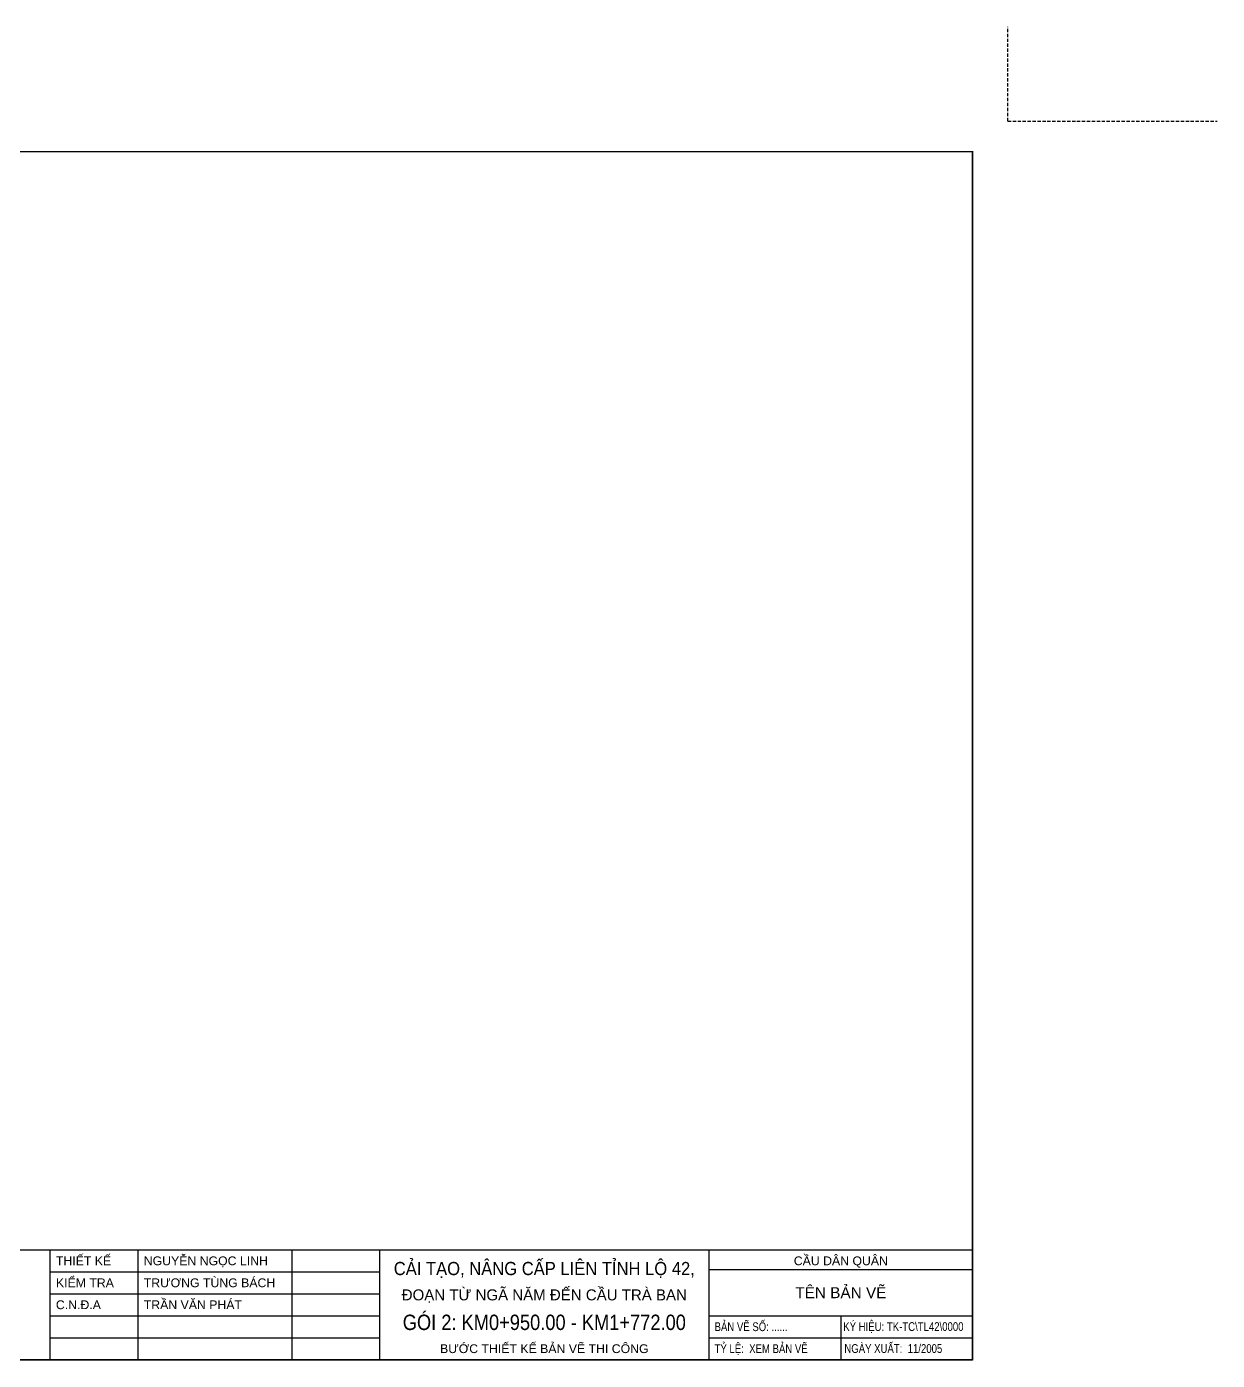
# Model space of a CAD drawing. Header units: inches. Extents: x -53 to 465, y -24 to 313.
# Drawn here: x 193.7 to 464.7, y 9.8 to 313.5 of the extents above; entities that cross this region are included whole.
import ezdxf
from ezdxf.enums import TextEntityAlignment as Align

# ---------------------------------------------------------------- set-up
doc = ezdxf.new("R2010")
doc.units = ezdxf.units.IN
doc.header["$LTSCALE"] = 1.5
doc.header["$MEASUREMENT"] = 0
doc.linetypes.add('DASHED', pattern=[0.75, 0.5, -0.25])
doc.layers.add('1', color=1, linetype='Continuous')
doc.layers.add('4', color=4, linetype='DASHED')
doc.styles.add('2d', font='VHELVEN.TTF', dxfattribs={"height": 24})
doc.styles.add('FRAME', font='VHELVEN.TTF', dxfattribs={"height": 2})

msp = doc.modelspace()

# ---------------------------------------------------------------- linework, layer by layer
for p, q in [((349, 30.5), (409, 30.5)), ((349, 20), (409, 20)), ((379, 20), (379, 10)), ((349, 15), (409, 15)), ((27, 10), (409, 10))]:
    msp.add_line(p, q)
at = {"color": 1, "const_width": 0.3}
msp.add_lwpolyline([(27, 10), (409, 10), (409, 285), (27, 285)], close=True, dxfattribs=at)
msp.add_lwpolyline([(27, 10), (409, 10), (409, 285), (27, 285)], close=True)
at = {"const_width": 0.3}
for points in [[(27, 35), (409, 35)], [(199, 35), (199, 10)], [(274, 35), (274, 10)], [(274, 35), (274, 10)], [(274, 35), (274, 10)], [(349, 35), (349, 10)]]:
    msp.add_lwpolyline(points, dxfattribs=at)
at = {"layer": '1', "linetype": 'Continuous'}
for p, q in [((219, 35), (219, 10)), ((254, 35), (254, 10))]:
    msp.add_line(p, q, dxfattribs=at)
at = {"layer": '1'}
for p, q in [((199, 30), (274, 30)), ((199, 25), (274, 25)), ((199, 20), (274, 20)), ((199, 15), (274, 15))]:
    msp.add_line(p, q, dxfattribs=at)
at = {"layer": '4'}
for q in [(417, 313.48), (464.69, 292)]:
    msp.add_line((417, 292), q, dxfattribs=at)

# ---------------------------------------------------------------- texts
at = {"style": 'FRAME'}
for s, p in [('THIEÁT KEÁ', (200.33, 32.5)), ('NGUYEÃN NGOÏC LINH', (220.33, 32.5)), ('KIEÅM TRA', (200.33, 27.5)), ('TRÖÔNG TUØNG BAÙCH', (220.33, 27.5)), ('C.N.Ñ.A', (200.33, 22.5)), ('TRAÀN VAÊN PHAÙT', (220.33, 22.5))]:
    msp.add_text(s, height=2, dxfattribs=at).set_placement(p, align=Align.MIDDLE_LEFT)
for s, height, style, p in [('CAÀU DAÂN QUAÂN', 2, '2d', (379, 32.5)), ('TEÂN BAÛN VEÕ', 2.5, 'FRAME', (379, 25.25)), ('BÖÔÙC THIEÁT KEÁ BAÛN VEÕ THI COÂNG', 2, 'FRAME', (311.5, 12.5))]:
    msp.add_text(s, height=height, dxfattribs=dict(style=style)).set_placement(p, align=Align.MIDDLE_CENTER)
for s, height, width, p in [('CAÛI TAÏO, NAÂNG CAÁP LIEÂN TÆNH LOÄ 42,', 3, 0.9, (311.5, 30.75)), ('ÑOAÏN TÖØ NGAÕ NAÊM ÑEÁN CAÀU TRAØ BAN', 2.5, 0.98, (311.5, 24.75)), ('GOÙI 2: KM0+950.00 - KM1+772.00', 3.5, 0.85, (311.5, 18.5))]:
    msp.add_text(s, height=height, dxfattribs=dict(at, width=width)).set_placement(p, align=Align.MIDDLE_CENTER)
at = {"style": 'FRAME', "width": 0.78}
for s, p in [('BAÛN VEÕ SOÁ: ......', (350.26, 17.5)), ('KYÙ HIEÄU: TK-TC\\TL42\\0000', (379.55, 17.53)), ('TYÛ LEÄ:  XEM BAÛN VEÕ', (350.26, 12.5)), ('NGAØY XUAÁT:  11/2005', (379.8, 12.53))]:
    msp.add_text(s, height=2, dxfattribs=at).set_placement(p, align=Align.MIDDLE_LEFT)

doc.saveas('drawing.dxf')
